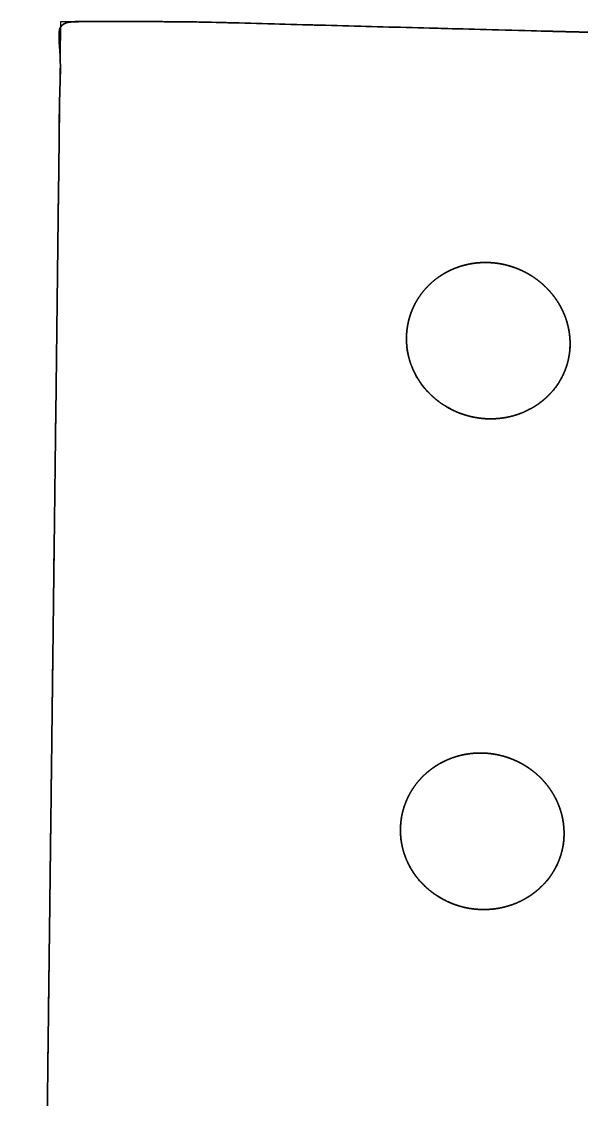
# Model space of a CAD drawing. Header units: millimetres. Extents: x 0 to 2650, y -1173 to 718.
# Drawn here: x 136.9 to 263.5, y 474.3 to 717.9 of the extents above; entities that cross this region are included whole.
import ezdxf

# ---------------------------------------------------------------- set-up
doc = ezdxf.new("R2010")
doc.units = ezdxf.units.MM
doc.layers.add('Blocks', color=7, linetype='Continuous')
doc.layers.add('Blocks$Inner', color=7, linetype='Continuous', lineweight=25, true_color=0x007f00)
doc.layers.add('Blocks$Outline', color=7, linetype='Continuous', lineweight=35, true_color=0xff3f3f)

# ---------------------------------------------------------------- blocks, each defined once
blk = doc.blocks.new('Balcony Lounge Bench Front')
at = {"layer": 'Blocks$Inner'}
for points, degree in [([(145.69, 717.83), (145.69, 717.79), (145.69, 717.73), (145.69, 717.57), (145.68, 717.35), (145.68, 717.08), (145.67, 716.75), (145.67, 716.36), (145.66, 715.92), (145.66, 715.43), (145.65, 714.89), (145.65, 714.3), (145.64, 713.67), (145.63, 713.01), (145.62, 712.31), (145.61, 711.57), (145.61, 710.81), (145.6, 710.03), (145.59, 709.5), (145.59, 709.23)], 3), ([(163.21, 717.84), (157.37, 717.85), (151.53, 717.85), (145.69, 717.83)], 3), ([(145.59, 709.23), (143.65, 550.84), (141.72, 392.46)], 2)]:
    blk.add_open_spline(points, degree=degree, dxfattribs=at)
for points, knots in [([(180.96, 717.67), (178, 717.75), (175, 717.8), (172.03, 717.82), (169.02, 717.85), (166.23, 717.84), (163.21, 717.84)], [1534.655199, 1534.655199, 1534.655199, 1534.655199, 1543.600796, 1543.600796, 1543.600796, 1552.421473, 1552.421473, 1552.421473, 1552.421473]), ([(704.99, 709.01), (684.2, 709.01), (663.22, 709.06), (642.42, 709.15), (618.67, 709.25), (594.7, 709.41), (570.96, 709.63), (570.8, 709.64), (570.65, 709.64), (570.49, 709.64), (557.27, 709.76), (543.66, 709.91), (529.69, 710.08), (515.22, 710.26), (500.55, 710.46), (485.66, 710.69), (465.38, 711.01), (445.21, 711.36), (425.15, 711.75), (424.83, 711.76), (424.51, 711.76), (424.19, 711.77), (398.11, 712.28), (371.46, 712.85), (344.26, 713.49), (324.19, 713.96), (304.62, 714.44), (285.55, 714.92), (262.3, 715.51), (239.06, 716.12), (215.83, 716.74), (204.2, 717.05), (192.58, 717.37), (180.96, 717.67)], [1009.202222, 1009.202222, 1009.202222, 1009.202222, 1071.781512, 1071.781512, 1071.781512, 1143.280756, 1143.280756, 1143.280756, 1143.746353, 1143.746353, 1143.746353, 1184.604936, 1184.604936, 1184.604936, 1228.708918, 1228.708918, 1228.708918, 1289.364842, 1289.364842, 1289.364842, 1290.33042, 1290.33042, 1290.33042, 1370.543851, 1370.543851, 1370.543851, 1429.51385, 1429.51385, 1429.51385, 1499.589727, 1499.589727, 1499.589727, 1534.655199, 1534.655199, 1534.655199, 1534.655199]), ([(243.05, 628.08), (241.81, 628.07), (240.59, 628.18), (239.37, 628.41), (238.76, 628.52), (238.16, 628.66), (237.57, 628.83), (236.97, 629), (236.38, 629.2), (235.8, 629.42), (234.65, 629.87), (233.56, 630.42), (232.52, 631.08), (232.26, 631.24), (232.01, 631.41), (231.75, 631.58), (231.5, 631.76), (231.25, 631.94), (231.01, 632.13), (230.53, 632.5), (230.06, 632.89), (229.62, 633.31), (228.74, 634.14), (227.95, 635.04), (227.25, 636), (227.07, 636.25), (226.9, 636.5), (226.74, 636.75), (226.58, 637), (226.42, 637.25), (226.27, 637.5), (225.98, 638.01), (225.71, 638.53), (225.47, 639.07), (225.22, 639.6), (225.01, 640.14), (224.82, 640.68), (224.73, 640.96), (224.64, 641.24), (224.56, 641.51), (224.48, 641.79), (224.41, 642.08), (224.34, 642.36), (224.08, 643.48), (223.94, 644.61), (223.91, 645.74), (223.91, 645.89), (223.9, 646.03), (223.9, 646.18)], [160.116693, 160.116693, 160.116693, 160.116693, 163.82981, 163.82981, 163.82981, 165.68185, 165.68185, 165.68185, 167.546588, 167.546588, 167.546588, 171.244552, 171.244552, 171.244552, 172.170214, 172.170214, 172.170214, 173.101098, 173.101098, 173.101098, 174.952354, 174.952354, 174.952354, 178.638245, 178.638245, 178.638245, 179.566124, 179.566124, 179.566124, 180.490079, 180.490079, 180.490079, 182.325152, 182.325152, 182.325152, 184.157399, 184.157399, 184.157399, 185.077815, 185.077815, 185.077815, 186.002796, 186.002796, 186.002796, 189.669817, 189.669817, 189.669817, 190.14048, 190.14048, 190.14048, 190.14048]), ([(260.9, 645.05), (260.9, 644.07), (260.82, 643.1), (260.64, 642.14), (260.59, 641.86), (260.54, 641.59), (260.47, 641.31), (260.41, 641.04), (260.34, 640.77), (260.26, 640.5), (260.1, 639.97), (259.92, 639.44), (259.71, 638.93), (259.5, 638.41), (259.27, 637.9), (259.01, 637.41), (258.88, 637.16), (258.74, 636.91), (258.59, 636.67), (258.45, 636.43), (258.3, 636.18), (258.14, 635.95), (257.51, 635.01), (256.79, 634.13), (255.98, 633.32), (255.57, 632.92), (255.14, 632.53), (254.69, 632.17), (254.46, 631.98), (254.23, 631.8), (253.99, 631.63), (253.76, 631.46), (253.52, 631.29), (253.27, 631.13), (252.29, 630.48), (251.25, 629.94), (250.15, 629.48), (249.59, 629.26), (249.02, 629.06), (248.44, 628.88), (247.87, 628.71), (247.28, 628.56), (246.68, 628.45), (245.49, 628.21), (244.28, 628.09), (243.05, 628.08)], [131.051475, 131.051475, 131.051475, 131.051475, 134.255959, 134.255959, 134.255959, 135.180737, 135.180737, 135.180737, 136.101025, 136.101025, 136.101025, 137.932197, 137.932197, 137.932197, 139.765233, 139.765233, 139.765233, 140.687844, 140.687844, 140.687844, 141.61449, 141.61449, 141.61449, 145.294855, 145.294855, 145.294855, 147.143208, 147.143208, 147.143208, 148.07277, 148.07277, 148.07277, 148.997226, 148.997226, 148.997226, 152.690666, 152.690666, 152.690666, 154.55371, 154.55371, 154.55371, 156.404576, 156.404576, 156.404576, 160.116693, 160.116693, 160.116693, 160.116693]), ([(241.46, 517.18), (240.23, 517.18), (239, 517.29), (237.79, 517.51), (237.18, 517.63), (236.59, 517.77), (235.99, 517.94), (235.4, 518.11), (234.81, 518.31), (234.24, 518.53), (233.1, 518.98), (232.01, 519.54), (230.98, 520.19), (230.73, 520.35), (230.47, 520.52), (230.22, 520.69), (229.97, 520.87), (229.73, 521.05), (229.49, 521.24), (229.01, 521.61), (228.55, 522), (228.12, 522.42), (227.24, 523.24), (226.47, 524.14), (225.78, 525.1), (225.61, 525.35), (225.44, 525.59), (225.28, 525.84), (225.12, 526.09), (224.97, 526.34), (224.83, 526.6), (224.54, 527.11), (224.27, 527.62), (224.04, 528.15), (223.8, 528.68), (223.59, 529.22), (223.41, 529.77), (223.32, 530.04), (223.24, 530.32), (223.16, 530.59), (223.08, 530.87), (223.01, 531.15), (222.95, 531.44), (222.7, 532.55), (222.57, 533.68), (222.55, 534.82), (222.54, 534.91), (222.54, 535.01), (222.54, 535.1)], [159.869581, 159.869581, 159.869581, 159.869581, 163.570365, 163.570365, 163.570365, 165.416267, 165.416267, 165.416267, 167.274708, 167.274708, 167.274708, 170.960604, 170.960604, 170.960604, 171.883527, 171.883527, 171.883527, 172.811678, 172.811678, 172.811678, 174.657171, 174.657171, 174.657171, 178.333528, 178.333528, 178.333528, 179.259261, 179.259261, 179.259261, 180.180883, 180.180883, 180.180883, 182.011919, 182.011919, 182.011919, 183.84087, 183.84087, 183.84087, 184.759883, 184.759883, 184.759883, 185.683361, 185.683361, 185.683361, 189.344879, 189.344879, 189.344879, 189.656915, 189.656915, 189.656915, 189.656915]), ([(259.54, 534.36), (259.54, 533.33), (259.45, 532.31), (259.26, 531.3), (259.2, 531.02), (259.14, 530.75), (259.08, 530.47), (259.01, 530.2), (258.94, 529.93), (258.86, 529.66), (258.7, 529.12), (258.51, 528.59), (258.29, 528.07), (258.08, 527.55), (257.84, 527.04), (257.57, 526.55), (257.44, 526.3), (257.3, 526.05), (257.15, 525.8), (257, 525.56), (256.85, 525.32), (256.68, 525.08), (256.04, 524.13), (255.31, 523.25), (254.49, 522.44), (254.07, 522.03), (253.63, 521.64), (253.18, 521.27), (252.95, 521.09), (252.71, 520.91), (252.47, 520.73), (252.24, 520.56), (251.99, 520.39), (251.75, 520.23), (250.76, 519.58), (249.7, 519.03), (248.59, 518.58), (248.03, 518.35), (247.45, 518.15), (246.87, 517.98), (246.29, 517.8), (245.7, 517.66), (245.11, 517.54), (243.91, 517.31), (242.69, 517.19), (241.46, 517.18)], [130.709713, 130.709713, 130.709713, 130.709713, 134.067387, 134.067387, 134.067387, 134.99085, 134.99085, 134.99085, 135.909784, 135.909784, 135.909784, 137.738185, 137.738185, 137.738185, 139.568251, 139.568251, 139.568251, 140.489266, 140.489266, 140.489266, 141.41436, 141.41436, 141.41436, 145.087871, 145.087871, 145.087871, 146.932073, 146.932073, 146.932073, 147.859618, 147.859618, 147.859618, 148.781992, 148.781992, 148.781992, 152.465944, 152.465944, 152.465944, 154.32373, 154.32373, 154.32373, 156.169183, 156.169183, 156.169183, 159.869581, 159.869581, 159.869581, 159.869581])]:
    blk.add_open_spline(points, degree=3, knots=knots, dxfattribs=at)
for points, weights, knots in [([(223.9, 646.18), (223.9, 646.61), (223.92, 647.05), (223.95, 647.48), (223.98, 647.77), (224.01, 648.07), (224.04, 648.36), (224.08, 648.65), (224.13, 648.94), (224.18, 649.22), (224.38, 650.37), (224.71, 651.48), (225.14, 652.56), (225.25, 652.83), (225.37, 653.09), (225.49, 653.36), (225.62, 653.62), (225.75, 653.89), (225.88, 654.14), (226.16, 654.66), (226.46, 655.16), (226.78, 655.64), (227.42, 656.6), (228.16, 657.49), (229.01, 658.32), (229.85, 659.14), (230.76, 659.87), (231.75, 660.5), (232.24, 660.82), (232.75, 661.12), (233.28, 661.39), (233.8, 661.66), (234.35, 661.9), (234.9, 662.12), (236.01, 662.56), (237.15, 662.88), (238.33, 663.1), (238.91, 663.21), (239.51, 663.29), (240.12, 663.34), (240.72, 663.39), (241.33, 663.42), (241.93, 663.41)], [0.99999993332, 0.999999933313, 0.9999999333, 0.999999933281, 0.999999933267, 0.999999933251, 0.999999933231, 0.999999933212, 0.999999933189, 0.999999933164, 0.999999933061, 0.999999932909, 0.999999932703, 0.999999932652, 0.999999932597, 0.999999932539, 0.99999993248, 0.999999932418, 0.999999932354, 0.999999932224, 0.999999932083, 0.999999931929, 0.999999931621, 0.999999931264, 0.999999930855, 0.999999930446, 0.999999929996, 0.999999929509, 0.999999929266, 0.999999929013, 0.999999928751, 0.999999928489, 0.999999928217, 0.999999927941, 0.999999927389, 0.99999992682, 0.999999926237, 0.999999925946, 0.99999992565, 0.999999925353, 0.999999950234, 0.999999975116, 1], [190.14048, 190.14048, 190.14048, 190.14048, 191.492946, 191.492946, 191.492946, 192.409684, 192.409684, 192.409684, 193.321399, 193.321399, 193.321399, 196.957079, 196.957079, 196.957079, 197.871576, 197.871576, 197.871576, 198.788907, 198.788907, 198.788907, 200.610083, 200.610083, 200.610083, 204.259835, 204.259835, 204.259835, 207.914986, 207.914986, 207.914986, 209.739233, 209.739233, 209.739233, 211.577574, 211.577574, 211.577574, 215.227997, 215.227997, 215.227997, 217.063485, 217.063485, 217.063485, 218.902095, 218.902095, 218.902095, 218.902095]), ([(241.93, 663.41), (242.21, 663.41), (242.48, 663.4), (242.76, 663.39), (243.09, 663.37), (243.42, 663.34), (243.75, 663.31), (244.36, 663.25), (244.96, 663.16), (245.56, 663.04), (246.75, 662.8), (247.91, 662.45), (249.04, 662), (249.6, 661.77), (250.16, 661.52), (250.71, 661.24), (251.25, 660.96), (251.77, 660.66), (252.28, 660.33), (253.3, 659.68), (254.26, 658.94), (255.14, 658.1), (256.03, 657.27), (256.82, 656.36), (257.52, 655.39), (257.86, 654.91), (258.19, 654.41), (258.49, 653.89), (258.79, 653.38), (259.07, 652.84), (259.31, 652.3), (259.81, 651.22), (260.19, 650.11), (260.45, 648.97), (260.52, 648.68), (260.58, 648.4), (260.63, 648.11), (260.68, 647.82), (260.73, 647.53), (260.76, 647.24), (260.84, 646.65), (260.88, 646.07), (260.9, 645.49), (260.9, 645.34), (260.9, 645.2), (260.9, 645.05)], [1, 1, 1, 1, 0.999999955845, 0.999999911691, 0.999999867538, 0.999999867038, 0.999999866547, 0.999999866069, 0.999999865115, 0.999999864211, 0.999999863366, 0.999999862944, 0.999999862535, 0.999999862151, 0.999999861766, 0.999999861405, 0.999999861066, 0.999999860388, 0.999999859801, 0.999999859312, 0.999999858823, 0.999999858448, 0.999999858179, 0.999999858045, 0.999999857937, 0.999999857857, 0.999999857776, 0.999999857722, 0.999999857696, 0.999999857643, 0.999999857697, 0.999999857847, 0.999999857884, 0.999999857928, 0.999999857978, 0.999999858027, 0.999999858083, 0.999999858144, 0.999999858267, 0.999999858411, 0.999999858576, 0.999999858617, 0.99999985866, 0.999999858704], [87.850623, 87.850623, 87.850623, 87.850623, 89.067969, 89.067969, 89.067969, 90.527146, 90.527146, 90.527146, 93.199259, 93.199259, 93.199259, 98.510759, 98.510759, 98.510759, 101.184701, 101.184701, 101.184701, 103.83747, 103.83747, 103.83747, 109.151509, 109.151509, 109.151509, 114.459431, 114.459431, 114.459431, 117.107649, 117.107649, 117.107649, 119.773864, 119.773864, 119.773864, 125.065742, 125.065742, 125.065742, 126.392781, 126.392781, 126.392781, 127.727665, 127.727665, 127.727665, 130.381619, 130.381619, 130.381619, 131.051475, 131.051475, 131.051475, 131.051475]), ([(222.54, 535.1), (222.54, 535.59), (222.56, 536.07), (222.61, 536.56), (222.63, 536.85), (222.66, 537.14), (222.7, 537.44), (222.74, 537.73), (222.79, 538.01), (222.84, 538.3), (223.06, 539.44), (223.39, 540.56), (223.84, 541.64), (223.95, 541.91), (224.07, 542.17), (224.19, 542.44), (224.32, 542.7), (224.45, 542.97), (224.59, 543.22), (224.87, 543.74), (225.17, 544.24), (225.5, 544.72), (226.15, 545.68), (226.9, 546.58), (227.75, 547.41), (228.17, 547.82), (228.62, 548.21), (229.08, 548.58), (229.54, 548.95), (230.02, 549.29), (230.51, 549.61), (231.01, 549.93), (231.52, 550.23), (232.05, 550.5), (232.58, 550.77), (233.13, 551.02), (233.68, 551.24), (234.8, 551.68), (235.94, 552.01), (237.12, 552.23), (237.71, 552.34), (238.31, 552.42), (238.92, 552.48), (239.52, 552.53), (240.13, 552.56), (240.74, 552.55)], [0.999999965932, 0.999999965929, 0.999999965924, 0.999999965915, 0.99999996591, 0.999999965904, 0.999999965897, 0.99999996589, 0.999999965882, 0.999999965873, 0.999999965836, 0.999999965782, 0.99999996571, 0.999999965691, 0.999999965672, 0.999999965652, 0.999999965631, 0.99999996561, 0.999999965587, 0.999999965542, 0.999999965493, 0.999999965439, 0.999999965332, 0.999999965208, 0.999999965067, 0.999999964996, 0.999999964922, 0.999999964845, 0.999999964767, 0.999999964687, 0.999999964603, 0.99999996452, 0.999999964433, 0.999999964344, 0.999999964254, 0.999999964161, 0.999999964067, 0.999999963879, 0.999999963685, 0.999999963488, 0.99999996339, 0.99999996329, 0.99999996319, 0.99999997546, 0.999999987729, 1], [189.656915, 189.656915, 189.656915, 189.656915, 191.165478, 191.165478, 191.165478, 192.081142, 192.081142, 192.081142, 192.991683, 192.991683, 192.991683, 196.622263, 196.622263, 196.622263, 197.535297, 197.535297, 197.535297, 198.451071, 198.451071, 198.451071, 200.268808, 200.268808, 200.268808, 203.909967, 203.909967, 203.909967, 205.736813, 205.736813, 205.736813, 207.550682, 207.550682, 207.550682, 209.368956, 209.368956, 209.368956, 211.201161, 211.201161, 211.201161, 214.838665, 214.838665, 214.838665, 216.667304, 216.667304, 216.667304, 218.499354, 218.499354, 218.499354, 218.499354]), ([(240.74, 552.55), (240.91, 552.55), (241.09, 552.55), (241.27, 552.54), (241.7, 552.53), (242.13, 552.5), (242.56, 552.46), (243.17, 552.39), (243.77, 552.3), (244.36, 552.19), (245.55, 551.95), (246.71, 551.61), (247.84, 551.16), (248.4, 550.93), (248.96, 550.67), (249.5, 550.4), (250.04, 550.12), (250.56, 549.81), (251.07, 549.49), (251.57, 549.17), (252.06, 548.82), (252.54, 548.45), (253.01, 548.08), (253.47, 547.68), (253.91, 547.26), (254.79, 546.43), (255.57, 545.53), (256.25, 544.56), (256.6, 544.07), (256.92, 543.57), (257.21, 543.06), (257.51, 542.54), (257.78, 542.01), (258.02, 541.47), (258.5, 540.39), (258.87, 539.28), (259.13, 538.14), (259.19, 537.85), (259.25, 537.56), (259.3, 537.27), (259.35, 536.98), (259.39, 536.69), (259.42, 536.4), (259.49, 535.82), (259.53, 535.23), (259.54, 534.65), (259.54, 534.56), (259.54, 534.46), (259.54, 534.36)], [1, 1, 1, 1, 0.999999991736, 0.999999983473, 0.99999997521, 0.999999975147, 0.999999975085, 0.999999975025, 0.999999974905, 0.999999974792, 0.999999974688, 0.999999974636, 0.999999974587, 0.99999997454, 0.999999974494, 0.99999997445, 0.99999997441, 0.99999997437, 0.999999974333, 0.9999999743, 0.999999974266, 0.999999974236, 0.999999974209, 0.999999974155, 0.999999974116, 0.999999974092, 0.99999997408, 0.999999974072, 0.999999974067, 0.999999974062, 0.999999974061, 0.999999974063, 0.999999974067, 0.999999974085, 0.999999974115, 0.999999974123, 0.999999974131, 0.99999997414, 0.999999974149, 0.999999974159, 0.99999997417, 0.999999974191, 0.999999974214, 0.99999997424, 0.999999974244, 0.999999974249, 0.999999974253], [87.789641, 87.789641, 87.789641, 87.789641, 88.569659, 88.569659, 88.569659, 90.459526, 90.459526, 90.459526, 93.124723, 93.124723, 93.124723, 98.424745, 98.424745, 98.424745, 101.093812, 101.093812, 101.093812, 103.742205, 103.742205, 103.742205, 106.383946, 106.383946, 106.383946, 109.044612, 109.044612, 109.044612, 114.348429, 114.348429, 114.348429, 116.996275, 116.996275, 116.996275, 119.661792, 119.661792, 119.661792, 124.952969, 124.952969, 124.952969, 126.280133, 126.280133, 126.280133, 127.61497, 127.61497, 127.61497, 130.268177, 130.268177, 130.268177, 130.709713, 130.709713, 130.709713, 130.709713])]:
    blk.add_rational_spline(points, weights, degree=3, knots=knots, dxfattribs=at)
at = {"layer": 'Blocks$Outline'}
for points, weights, knots in [([(1272.78, 7.4), (1272.85, 7.4), (1272.91, 7.41), (1272.98, 7.41), (1271.81, 102.57), (1270.65, 197.73), (1269.49, 292.89), (1269.09, 325.86), (1268.67, 359.69), (1268.27, 392.46), (1266.98, 498.05), (1265.69, 603.64), (1264.4, 709.23), (1264.4, 709.5), (1264.39, 710.03), (1264.38, 710.81), (1264.37, 711.57), (1264.37, 712.31), (1264.36, 713.01), (1264.35, 713.67), (1264.34, 714.3), (1264.34, 714.89), (1264.33, 715.43), (1264.33, 715.92), (1264.32, 716.36), (1264.32, 716.75), (1264.31, 717.08), (1264.31, 717.35), (1264.3, 717.57), (1264.3, 717.73), (1264.3, 717.79), (1264.3, 717.83), (1258.46, 717.85), (1252.62, 717.85), (1246.77, 717.84), (1243.76, 717.84), (1240.97, 717.85), (1237.96, 717.82), (1234.99, 717.8), (1231.99, 717.75), (1229.03, 717.67), (1217.41, 717.37), (1205.79, 717.05), (1194.16, 716.74), (1170.93, 716.12), (1147.69, 715.51), (1124.44, 714.92), (1105.37, 714.44), (1085.8, 713.96), (1065.73, 713.49), (1038.53, 712.85), (1011.88, 712.28), (985.8, 711.77), (985.48, 711.76), (985.16, 711.76), (984.84, 711.75), (964.78, 711.36), (944.61, 711.01), (924.33, 710.69), (909.44, 710.46), (894.76, 710.26), (880.3, 710.08), (866.32, 709.91), (852.72, 709.76), (839.5, 709.64), (839.34, 709.64), (839.19, 709.64), (839.03, 709.63), (815.29, 709.41), (791.32, 709.25), (767.57, 709.15), (746.77, 709.06), (725.79, 709.01), (704.99, 709.01), (684.2, 709.01), (663.22, 709.06), (642.42, 709.15), (618.67, 709.25), (594.7, 709.41), (570.96, 709.63), (570.8, 709.64), (570.65, 709.64), (570.49, 709.64), (557.27, 709.76), (543.66, 709.91), (529.69, 710.08), (515.22, 710.26), (500.55, 710.46), (485.66, 710.69), (465.38, 711.01), (445.21, 711.36), (425.15, 711.75), (424.83, 711.76), (424.51, 711.76), (424.19, 711.77), (398.11, 712.28), (371.46, 712.85), (344.26, 713.49), (324.19, 713.96), (304.62, 714.44), (285.55, 714.92), (262.3, 715.51), (239.06, 716.12), (215.83, 716.74), (204.2, 717.05), (192.58, 717.37), (180.96, 717.67), (178, 717.75), (175, 717.8), (172.03, 717.82), (169.02, 717.85), (166.23, 717.84), (163.21, 717.84), (157.37, 717.85), (151.53, 717.85), (145.69, 717.83), (145.69, 717.79), (145.69, 717.73), (145.69, 717.57), (145.68, 717.35), (145.68, 717.08), (145.67, 716.75), (145.67, 716.36), (145.66, 715.92), (145.66, 715.43), (145.65, 714.89), (145.65, 714.3), (145.64, 713.67), (145.63, 713.01), (145.62, 712.31), (145.61, 711.57), (145.61, 710.81), (145.6, 710.03), (145.59, 709.5), (145.59, 709.23), (144.3, 603.64), (143.01, 498.05), (141.72, 392.46), (141.32, 359.69), (140.9, 325.86), (140.5, 292.89), (139.34, 197.73), (138.18, 102.57), (137.01, 7.41), (137.08, 7.41), (137.14, 7.4), (137.21, 7.4)], [1, 1, 1, 1, 1, 1, 1, 0.98089198336, 0.98089198336, 1, 1, 1, 1, 1, 1, 1, 1, 1, 1, 1, 1, 1, 1, 1, 1, 1, 1, 1, 1, 1, 1, 1, 1, 1, 1, 1, 1, 1, 1, 1, 1, 1, 1, 1, 1, 1, 1, 1, 1, 1, 1, 1, 1, 1, 1, 1, 1, 1, 1, 1, 1, 1, 1, 1, 1, 1, 1, 1, 1, 1, 1, 1, 1, 1, 1, 1, 1, 1, 1, 1, 1, 1, 1, 1, 1, 1, 1, 1, 1, 1, 1, 1, 1, 1, 1, 1, 1, 1, 1, 1, 1, 1, 1, 1, 1, 1, 1, 1, 1, 1, 1, 1, 1, 1, 1, 1, 1, 1, 1, 1, 1, 1, 1, 1, 1, 1, 1, 1, 1, 1, 1, 1, 1, 1, 1, 1, 1, 1, 0.98089198336, 0.98089198336, 1, 1, 1, 1, 1, 1, 1], [0.991235, 0.991235, 0.991235, 0.991235, 1, 1, 1, 2, 2, 2, 104.520259, 104.520259, 104.520259, 431.459196, 431.459196, 431.459196, 432.459196, 433.459196, 434.459196, 435.459196, 436.459196, 437.459196, 438.459196, 439.459196, 440.459196, 441.459196, 442.459196, 443.459196, 444.459196, 445.459196, 446.459196, 447.459196, 448.459196, 448.459196, 448.459196, 465.98297, 465.98297, 465.98297, 474.803647, 474.803647, 474.803647, 483.749244, 483.749244, 483.749244, 518.814716, 518.814716, 518.814716, 588.890593, 588.890593, 588.890593, 647.860592, 647.860592, 647.860592, 728.074023, 728.074023, 728.074023, 729.039601, 729.039601, 729.039601, 789.695526, 789.695526, 789.695526, 833.799507, 833.799507, 833.799507, 874.65809, 874.65809, 874.65809, 875.123687, 875.123687, 875.123687, 946.622931, 946.622931, 946.622931, 1009.202222, 1009.202222, 1009.202222, 1071.781512, 1071.781512, 1071.781512, 1143.280756, 1143.280756, 1143.280756, 1143.746353, 1143.746353, 1143.746353, 1184.604936, 1184.604936, 1184.604936, 1228.708918, 1228.708918, 1228.708918, 1289.364842, 1289.364842, 1289.364842, 1290.33042, 1290.33042, 1290.33042, 1370.543851, 1370.543851, 1370.543851, 1429.51385, 1429.51385, 1429.51385, 1499.589727, 1499.589727, 1499.589727, 1534.655199, 1534.655199, 1534.655199, 1543.600796, 1543.600796, 1543.600796, 1552.421473, 1552.421473, 1552.421473, 1569.945248, 1569.945248, 1569.945248, 1570.945248, 1571.945248, 1572.945248, 1573.945248, 1574.945248, 1575.945248, 1576.945248, 1577.945248, 1578.945248, 1579.945248, 1580.945248, 1581.945248, 1582.945248, 1583.945248, 1584.945248, 1585.945248, 1586.945248, 1586.945248, 1586.945248, 1913.884184, 1913.884184, 1913.884184, 2016.404443, 2016.404443, 2016.404443, 2017.404443, 2017.404443, 2017.404443, 2017.413208, 2017.413208, 2017.413208, 2017.413208]), ([(241.93, 663.41), (242.21, 663.41), (242.48, 663.4), (242.76, 663.39), (243.09, 663.37), (243.42, 663.34), (243.75, 663.31), (244.36, 663.25), (244.96, 663.16), (245.56, 663.04), (246.75, 662.8), (247.91, 662.45), (249.04, 662), (249.6, 661.77), (250.16, 661.52), (250.71, 661.24), (251.25, 660.96), (251.77, 660.66), (252.28, 660.33), (253.3, 659.68), (254.26, 658.94), (255.14, 658.1), (256.03, 657.27), (256.82, 656.36), (257.52, 655.39), (257.86, 654.91), (258.19, 654.41), (258.49, 653.89), (258.79, 653.38), (259.07, 652.84), (259.31, 652.3), (259.81, 651.22), (260.19, 650.11), (260.45, 648.97), (260.52, 648.68), (260.58, 648.4), (260.63, 648.11), (260.68, 647.82), (260.73, 647.53), (260.76, 647.24), (260.84, 646.65), (260.88, 646.07), (260.9, 645.49), (260.9, 645.34), (260.9, 645.2), (260.9, 645.05), (260.9, 644.07), (260.82, 643.1), (260.64, 642.14), (260.59, 641.86), (260.54, 641.59), (260.47, 641.31), (260.41, 641.04), (260.34, 640.77), (260.26, 640.5), (260.1, 639.97), (259.92, 639.44), (259.71, 638.93), (259.5, 638.41), (259.27, 637.9), (259.01, 637.41), (258.88, 637.16), (258.74, 636.91), (258.59, 636.67), (258.45, 636.43), (258.3, 636.18), (258.14, 635.95), (257.51, 635.01), (256.79, 634.13), (255.98, 633.32), (255.57, 632.92), (255.14, 632.53), (254.69, 632.17), (254.46, 631.98), (254.23, 631.8), (253.99, 631.63), (253.76, 631.46), (253.52, 631.29), (253.27, 631.13), (252.29, 630.48), (251.25, 629.94), (250.15, 629.48), (249.59, 629.26), (249.02, 629.06), (248.44, 628.88), (247.87, 628.71), (247.28, 628.56), (246.68, 628.45), (245.49, 628.21), (244.28, 628.09), (243.05, 628.08), (241.81, 628.07), (240.59, 628.18), (239.37, 628.41), (238.76, 628.52), (238.16, 628.66), (237.57, 628.83), (236.97, 629), (236.38, 629.2), (235.8, 629.42), (234.65, 629.87), (233.56, 630.42), (232.52, 631.08), (232.26, 631.24), (232.01, 631.41), (231.75, 631.58), (231.5, 631.76), (231.25, 631.94), (231.01, 632.13), (230.53, 632.5), (230.06, 632.89), (229.62, 633.31), (228.74, 634.14), (227.95, 635.04), (227.25, 636), (227.07, 636.25), (226.9, 636.5), (226.74, 636.75), (226.58, 637), (226.42, 637.25), (226.27, 637.5), (225.98, 638.01), (225.71, 638.53), (225.47, 639.07), (225.22, 639.6), (225.01, 640.14), (224.82, 640.68), (224.73, 640.96), (224.64, 641.24), (224.56, 641.51), (224.48, 641.79), (224.41, 642.08), (224.34, 642.36), (224.08, 643.48), (223.94, 644.61), (223.91, 645.74), (223.91, 645.89), (223.9, 646.03), (223.9, 646.18), (223.9, 646.61), (223.92, 647.05), (223.95, 647.48), (223.98, 647.77), (224.01, 648.07), (224.04, 648.36), (224.08, 648.65), (224.13, 648.94), (224.18, 649.22), (224.38, 650.37), (224.71, 651.48), (225.14, 652.56), (225.25, 652.83), (225.37, 653.09), (225.49, 653.36), (225.62, 653.62), (225.75, 653.89), (225.88, 654.14), (226.16, 654.66), (226.46, 655.16), (226.78, 655.64), (227.42, 656.6), (228.16, 657.49), (229.01, 658.32), (229.85, 659.14), (230.76, 659.87), (231.75, 660.5), (232.24, 660.82), (232.75, 661.12), (233.28, 661.39), (233.8, 661.66), (234.35, 661.9), (234.9, 662.12), (236.01, 662.56), (237.15, 662.88), (238.33, 663.1), (238.91, 663.21), (239.51, 663.29), (240.12, 663.34), (240.72, 663.39), (241.33, 663.42), (241.93, 663.41)], [1, 1, 1, 1, 0.999999955845, 0.999999911691, 0.999999867538, 0.999999867038, 0.999999866547, 0.999999866069, 0.999999865115, 0.999999864211, 0.999999863366, 0.999999862944, 0.999999862535, 0.999999862151, 0.999999861766, 0.999999861405, 0.999999861066, 0.999999860388, 0.999999859801, 0.999999859312, 0.999999858823, 0.999999858448, 0.999999858179, 0.999999858045, 0.999999857937, 0.999999857857, 0.999999857776, 0.999999857722, 0.999999857696, 0.999999857643, 0.999999857697, 0.999999857847, 0.999999857884, 0.999999857928, 0.999999857978, 0.999999858027, 0.999999858083, 0.999999858144, 0.999999858267, 0.999999858411, 0.999999858576, 0.999999858617, 0.99999985866, 0.999999858704, 0.999999858704, 0.999999858704, 0.999999858704, 0.999999858704, 0.999999858704, 0.999999858704, 0.999999858704, 0.999999858704, 0.999999858704, 0.999999858704, 0.999999858704, 0.999999858704, 0.999999858704, 0.999999858704, 0.999999858704, 0.999999858704, 0.999999858704, 0.999999858704, 0.999999858704, 0.999999858704, 0.999999858704, 0.999999858704, 0.999999858704, 0.999999858704, 0.999999858704, 0.999999858704, 0.999999858704, 0.999999858704, 0.999999858704, 0.999999858704, 0.999999858704, 0.999999858704, 0.999999858704, 0.999999858704, 0.999999858704, 0.999999858704, 0.999999858704, 0.999999858704, 0.999999858704, 0.999999858704, 0.999999858704, 0.999999858704, 0.999999858704, 0.999999858704, 0.999999858704, 0.999999858704, 0.999999858704, 0.999999858704, 0.999999858704, 0.999999858704, 0.999999858704, 0.999999858704, 0.999999858704, 0.999999858704, 0.999999858704, 0.999999858704, 0.999999858704, 0.999999858704, 0.999999858704, 0.999999858704, 0.999999858704, 0.999999858704, 0.999999858704, 0.999999858704, 0.999999858704, 0.999999858704, 0.999999858704, 0.999999858704, 0.999999858704, 0.999999858704, 0.999999858704, 0.999999858704, 0.999999858704, 0.999999858704, 0.999999858704, 0.999999858704, 0.999999858704, 0.999999858704, 0.999999858704, 0.999999858704, 0.999999858704, 0.999999858704, 0.999999858704, 0.999999858704, 0.999999858704, 0.999999858704, 0.999999858704, 0.999999858704, 0.999999858704, 0.999999858704, 0.999999858704, 0.999999858704, 0.999999858704, 0.999999858697, 0.999999858684, 0.999999858665, 0.999999858651, 0.999999858635, 0.999999858615, 0.999999858596, 0.999999858573, 0.999999858547, 0.999999858445, 0.999999858293, 0.999999858087, 0.999999858036, 0.999999857981, 0.999999857923, 0.999999857864, 0.999999857802, 0.999999857738, 0.999999857608, 0.999999857467, 0.999999857313, 0.999999857005, 0.999999856648, 0.999999856239, 0.999999855829, 0.99999985538, 0.999999854893, 0.99999985465, 0.999999854397, 0.999999854135, 0.999999853873, 0.999999853601, 0.999999853325, 0.999999852773, 0.999999852204, 0.999999851621, 0.99999985133, 0.999999851034, 0.999999850737, 0.999999875618, 0.9999999005, 0.999999925384], [87.850623, 87.850623, 87.850623, 87.850623, 89.067969, 89.067969, 89.067969, 90.527146, 90.527146, 90.527146, 93.199259, 93.199259, 93.199259, 98.510759, 98.510759, 98.510759, 101.184701, 101.184701, 101.184701, 103.83747, 103.83747, 103.83747, 109.151509, 109.151509, 109.151509, 114.459431, 114.459431, 114.459431, 117.107649, 117.107649, 117.107649, 119.773864, 119.773864, 119.773864, 125.065742, 125.065742, 125.065742, 126.392781, 126.392781, 126.392781, 127.727665, 127.727665, 127.727665, 130.381619, 130.381619, 130.381619, 131.051475, 131.051475, 131.051475, 134.255959, 134.255959, 134.255959, 135.180737, 135.180737, 135.180737, 136.101025, 136.101025, 136.101025, 137.932197, 137.932197, 137.932197, 139.765233, 139.765233, 139.765233, 140.687844, 140.687844, 140.687844, 141.61449, 141.61449, 141.61449, 145.294855, 145.294855, 145.294855, 147.143208, 147.143208, 147.143208, 148.07277, 148.07277, 148.07277, 148.997226, 148.997226, 148.997226, 152.690666, 152.690666, 152.690666, 154.55371, 154.55371, 154.55371, 156.404576, 156.404576, 156.404576, 160.116693, 160.116693, 160.116693, 163.82981, 163.82981, 163.82981, 165.68185, 165.68185, 165.68185, 167.546588, 167.546588, 167.546588, 171.244552, 171.244552, 171.244552, 172.170214, 172.170214, 172.170214, 173.101098, 173.101098, 173.101098, 174.952354, 174.952354, 174.952354, 178.638245, 178.638245, 178.638245, 179.566124, 179.566124, 179.566124, 180.490079, 180.490079, 180.490079, 182.325152, 182.325152, 182.325152, 184.157399, 184.157399, 184.157399, 185.077815, 185.077815, 185.077815, 186.002796, 186.002796, 186.002796, 189.669817, 189.669817, 189.669817, 190.14048, 190.14048, 190.14048, 191.492946, 191.492946, 191.492946, 192.409684, 192.409684, 192.409684, 193.321399, 193.321399, 193.321399, 196.957079, 196.957079, 196.957079, 197.871576, 197.871576, 197.871576, 198.788907, 198.788907, 198.788907, 200.610083, 200.610083, 200.610083, 204.259835, 204.259835, 204.259835, 207.914986, 207.914986, 207.914986, 209.739233, 209.739233, 209.739233, 211.577574, 211.577574, 211.577574, 215.227997, 215.227997, 215.227997, 217.063485, 217.063485, 217.063485, 218.902095, 218.902095, 218.902095, 218.902095]), ([(240.74, 552.55), (240.91, 552.55), (241.09, 552.55), (241.27, 552.54), (241.7, 552.53), (242.13, 552.5), (242.56, 552.46), (243.17, 552.39), (243.77, 552.3), (244.36, 552.19), (245.55, 551.95), (246.71, 551.61), (247.84, 551.16), (248.4, 550.93), (248.96, 550.67), (249.5, 550.4), (250.04, 550.12), (250.56, 549.81), (251.07, 549.49), (251.57, 549.17), (252.06, 548.82), (252.54, 548.45), (253.01, 548.08), (253.47, 547.68), (253.91, 547.26), (254.79, 546.43), (255.57, 545.53), (256.25, 544.56), (256.6, 544.07), (256.92, 543.57), (257.21, 543.06), (257.51, 542.54), (257.78, 542.01), (258.02, 541.47), (258.5, 540.39), (258.87, 539.28), (259.13, 538.14), (259.19, 537.85), (259.25, 537.56), (259.3, 537.27), (259.35, 536.98), (259.39, 536.69), (259.42, 536.4), (259.49, 535.82), (259.53, 535.23), (259.54, 534.65), (259.54, 534.56), (259.54, 534.46), (259.54, 534.36), (259.54, 533.33), (259.45, 532.31), (259.26, 531.3), (259.2, 531.02), (259.14, 530.75), (259.08, 530.47), (259.01, 530.2), (258.94, 529.93), (258.86, 529.66), (258.7, 529.12), (258.51, 528.59), (258.29, 528.07), (258.08, 527.55), (257.84, 527.04), (257.57, 526.55), (257.44, 526.3), (257.3, 526.05), (257.15, 525.8), (257, 525.56), (256.85, 525.32), (256.68, 525.08), (256.04, 524.13), (255.31, 523.25), (254.49, 522.44), (254.07, 522.03), (253.63, 521.64), (253.18, 521.27), (252.95, 521.09), (252.71, 520.91), (252.47, 520.73), (252.24, 520.56), (251.99, 520.39), (251.75, 520.23), (250.76, 519.58), (249.7, 519.03), (248.59, 518.58), (248.03, 518.35), (247.45, 518.15), (246.87, 517.98), (246.29, 517.8), (245.7, 517.66), (245.11, 517.54), (243.91, 517.31), (242.69, 517.19), (241.46, 517.18), (240.23, 517.18), (239, 517.29), (237.79, 517.51), (237.18, 517.63), (236.59, 517.77), (235.99, 517.94), (235.4, 518.11), (234.81, 518.31), (234.24, 518.53), (233.1, 518.98), (232.01, 519.54), (230.98, 520.19), (230.73, 520.35), (230.47, 520.52), (230.22, 520.69), (229.97, 520.87), (229.73, 521.05), (229.49, 521.24), (229.01, 521.61), (228.55, 522), (228.12, 522.42), (227.24, 523.24), (226.47, 524.14), (225.78, 525.1), (225.61, 525.35), (225.44, 525.59), (225.28, 525.84), (225.12, 526.09), (224.97, 526.34), (224.83, 526.6), (224.54, 527.11), (224.27, 527.62), (224.04, 528.15), (223.8, 528.68), (223.59, 529.22), (223.41, 529.77), (223.32, 530.04), (223.24, 530.32), (223.16, 530.59), (223.08, 530.87), (223.01, 531.15), (222.95, 531.44), (222.7, 532.55), (222.57, 533.68), (222.55, 534.82), (222.54, 534.91), (222.54, 535.01), (222.54, 535.1), (222.54, 535.59), (222.56, 536.07), (222.61, 536.56), (222.63, 536.85), (222.66, 537.14), (222.7, 537.44), (222.74, 537.73), (222.79, 538.01), (222.84, 538.3), (223.06, 539.44), (223.39, 540.56), (223.84, 541.64), (223.95, 541.91), (224.07, 542.17), (224.19, 542.44), (224.32, 542.7), (224.45, 542.97), (224.59, 543.22), (224.87, 543.74), (225.17, 544.24), (225.5, 544.72), (226.15, 545.68), (226.9, 546.58), (227.75, 547.41), (228.17, 547.82), (228.62, 548.21), (229.08, 548.58), (229.54, 548.95), (230.02, 549.29), (230.51, 549.61), (231.01, 549.93), (231.52, 550.23), (232.05, 550.5), (232.58, 550.77), (233.13, 551.02), (233.68, 551.24), (234.8, 551.68), (235.94, 552.01), (237.12, 552.23), (237.71, 552.34), (238.31, 552.42), (238.92, 552.48), (239.52, 552.53), (240.13, 552.56), (240.74, 552.55)], [1, 1, 1, 1, 0.999999991736, 0.999999983473, 0.99999997521, 0.999999975147, 0.999999975085, 0.999999975025, 0.999999974905, 0.999999974792, 0.999999974688, 0.999999974636, 0.999999974587, 0.99999997454, 0.999999974494, 0.99999997445, 0.99999997441, 0.99999997437, 0.999999974333, 0.9999999743, 0.999999974266, 0.999999974236, 0.999999974209, 0.999999974155, 0.999999974116, 0.999999974092, 0.99999997408, 0.999999974072, 0.999999974067, 0.999999974062, 0.999999974061, 0.999999974063, 0.999999974067, 0.999999974085, 0.999999974115, 0.999999974123, 0.999999974131, 0.99999997414, 0.999999974149, 0.999999974159, 0.99999997417, 0.999999974191, 0.999999974214, 0.99999997424, 0.999999974244, 0.999999974249, 0.999999974253, 0.999999974253, 0.999999974253, 0.999999974253, 0.999999974253, 0.999999974253, 0.999999974253, 0.999999974253, 0.999999974253, 0.999999974253, 0.999999974253, 0.999999974253, 0.999999974253, 0.999999974253, 0.999999974253, 0.999999974253, 0.999999974253, 0.999999974253, 0.999999974253, 0.999999974253, 0.999999974253, 0.999999974253, 0.999999974253, 0.999999974253, 0.999999974253, 0.999999974253, 0.999999974253, 0.999999974253, 0.999999974253, 0.999999974253, 0.999999974253, 0.999999974253, 0.999999974253, 0.999999974253, 0.999999974253, 0.999999974253, 0.999999974253, 0.999999974253, 0.999999974253, 0.999999974253, 0.999999974253, 0.999999974253, 0.999999974253, 0.999999974253, 0.999999974253, 0.999999974253, 0.999999974253, 0.999999974253, 0.999999974253, 0.999999974253, 0.999999974253, 0.999999974253, 0.999999974253, 0.999999974253, 0.999999974253, 0.999999974253, 0.999999974253, 0.999999974253, 0.999999974253, 0.999999974253, 0.999999974253, 0.999999974253, 0.999999974253, 0.999999974253, 0.999999974253, 0.999999974253, 0.999999974253, 0.999999974253, 0.999999974253, 0.999999974253, 0.999999974253, 0.999999974253, 0.999999974253, 0.999999974253, 0.999999974253, 0.999999974253, 0.999999974253, 0.999999974253, 0.999999974253, 0.999999974253, 0.999999974253, 0.999999974253, 0.999999974253, 0.999999974253, 0.999999974253, 0.999999974253, 0.999999974253, 0.999999974253, 0.999999974253, 0.999999974253, 0.999999974253, 0.999999974253, 0.999999974253, 0.999999974253, 0.999999974251, 0.999999974245, 0.999999974237, 0.999999974232, 0.999999974226, 0.999999974218, 0.999999974211, 0.999999974203, 0.999999974194, 0.999999974157, 0.999999974103, 0.999999974031, 0.999999974013, 0.999999973994, 0.999999973973, 0.999999973953, 0.999999973931, 0.999999973909, 0.999999973863, 0.999999973814, 0.999999973761, 0.999999973654, 0.99999997353, 0.999999973388, 0.999999973318, 0.999999973243, 0.999999973166, 0.999999973089, 0.999999973008, 0.999999972925, 0.999999972841, 0.999999972755, 0.999999972665, 0.999999972575, 0.999999972482, 0.999999972388, 0.9999999722, 0.999999972007, 0.99999997181, 0.999999971711, 0.999999971612, 0.999999971512, 0.999999983781, 0.999999996051, 1.00000000832], [87.789641, 87.789641, 87.789641, 87.789641, 88.569659, 88.569659, 88.569659, 90.459526, 90.459526, 90.459526, 93.124723, 93.124723, 93.124723, 98.424745, 98.424745, 98.424745, 101.093812, 101.093812, 101.093812, 103.742205, 103.742205, 103.742205, 106.383946, 106.383946, 106.383946, 109.044612, 109.044612, 109.044612, 114.348429, 114.348429, 114.348429, 116.996275, 116.996275, 116.996275, 119.661792, 119.661792, 119.661792, 124.952969, 124.952969, 124.952969, 126.280133, 126.280133, 126.280133, 127.61497, 127.61497, 127.61497, 130.268177, 130.268177, 130.268177, 130.709713, 130.709713, 130.709713, 134.067387, 134.067387, 134.067387, 134.99085, 134.99085, 134.99085, 135.909784, 135.909784, 135.909784, 137.738185, 137.738185, 137.738185, 139.568251, 139.568251, 139.568251, 140.489266, 140.489266, 140.489266, 141.41436, 141.41436, 141.41436, 145.087871, 145.087871, 145.087871, 146.932073, 146.932073, 146.932073, 147.859618, 147.859618, 147.859618, 148.781992, 148.781992, 148.781992, 152.465944, 152.465944, 152.465944, 154.32373, 154.32373, 154.32373, 156.169183, 156.169183, 156.169183, 159.869581, 159.869581, 159.869581, 163.570365, 163.570365, 163.570365, 165.416267, 165.416267, 165.416267, 167.274708, 167.274708, 167.274708, 170.960604, 170.960604, 170.960604, 171.883527, 171.883527, 171.883527, 172.811678, 172.811678, 172.811678, 174.657171, 174.657171, 174.657171, 178.333528, 178.333528, 178.333528, 179.259261, 179.259261, 179.259261, 180.180883, 180.180883, 180.180883, 182.011919, 182.011919, 182.011919, 183.84087, 183.84087, 183.84087, 184.759883, 184.759883, 184.759883, 185.683361, 185.683361, 185.683361, 189.344879, 189.344879, 189.344879, 189.656915, 189.656915, 189.656915, 191.165478, 191.165478, 191.165478, 192.081142, 192.081142, 192.081142, 192.991683, 192.991683, 192.991683, 196.622263, 196.622263, 196.622263, 197.535297, 197.535297, 197.535297, 198.451071, 198.451071, 198.451071, 200.268808, 200.268808, 200.268808, 203.909967, 203.909967, 203.909967, 205.736813, 205.736813, 205.736813, 207.550682, 207.550682, 207.550682, 209.368956, 209.368956, 209.368956, 211.201161, 211.201161, 211.201161, 214.838665, 214.838665, 214.838665, 216.667304, 216.667304, 216.667304, 218.499354, 218.499354, 218.499354, 218.499354])]:
    blk.add_rational_spline(points, weights, degree=3, knots=knots, dxfattribs=at)

msp = doc.modelspace()

# ---------------------------------------------------------------- block references
at = {"layer": 'Blocks'}
msp.add_blockref('Balcony Lounge Bench Front', (0, 0), dxfattribs=at)

doc.saveas('drawing.dxf')
